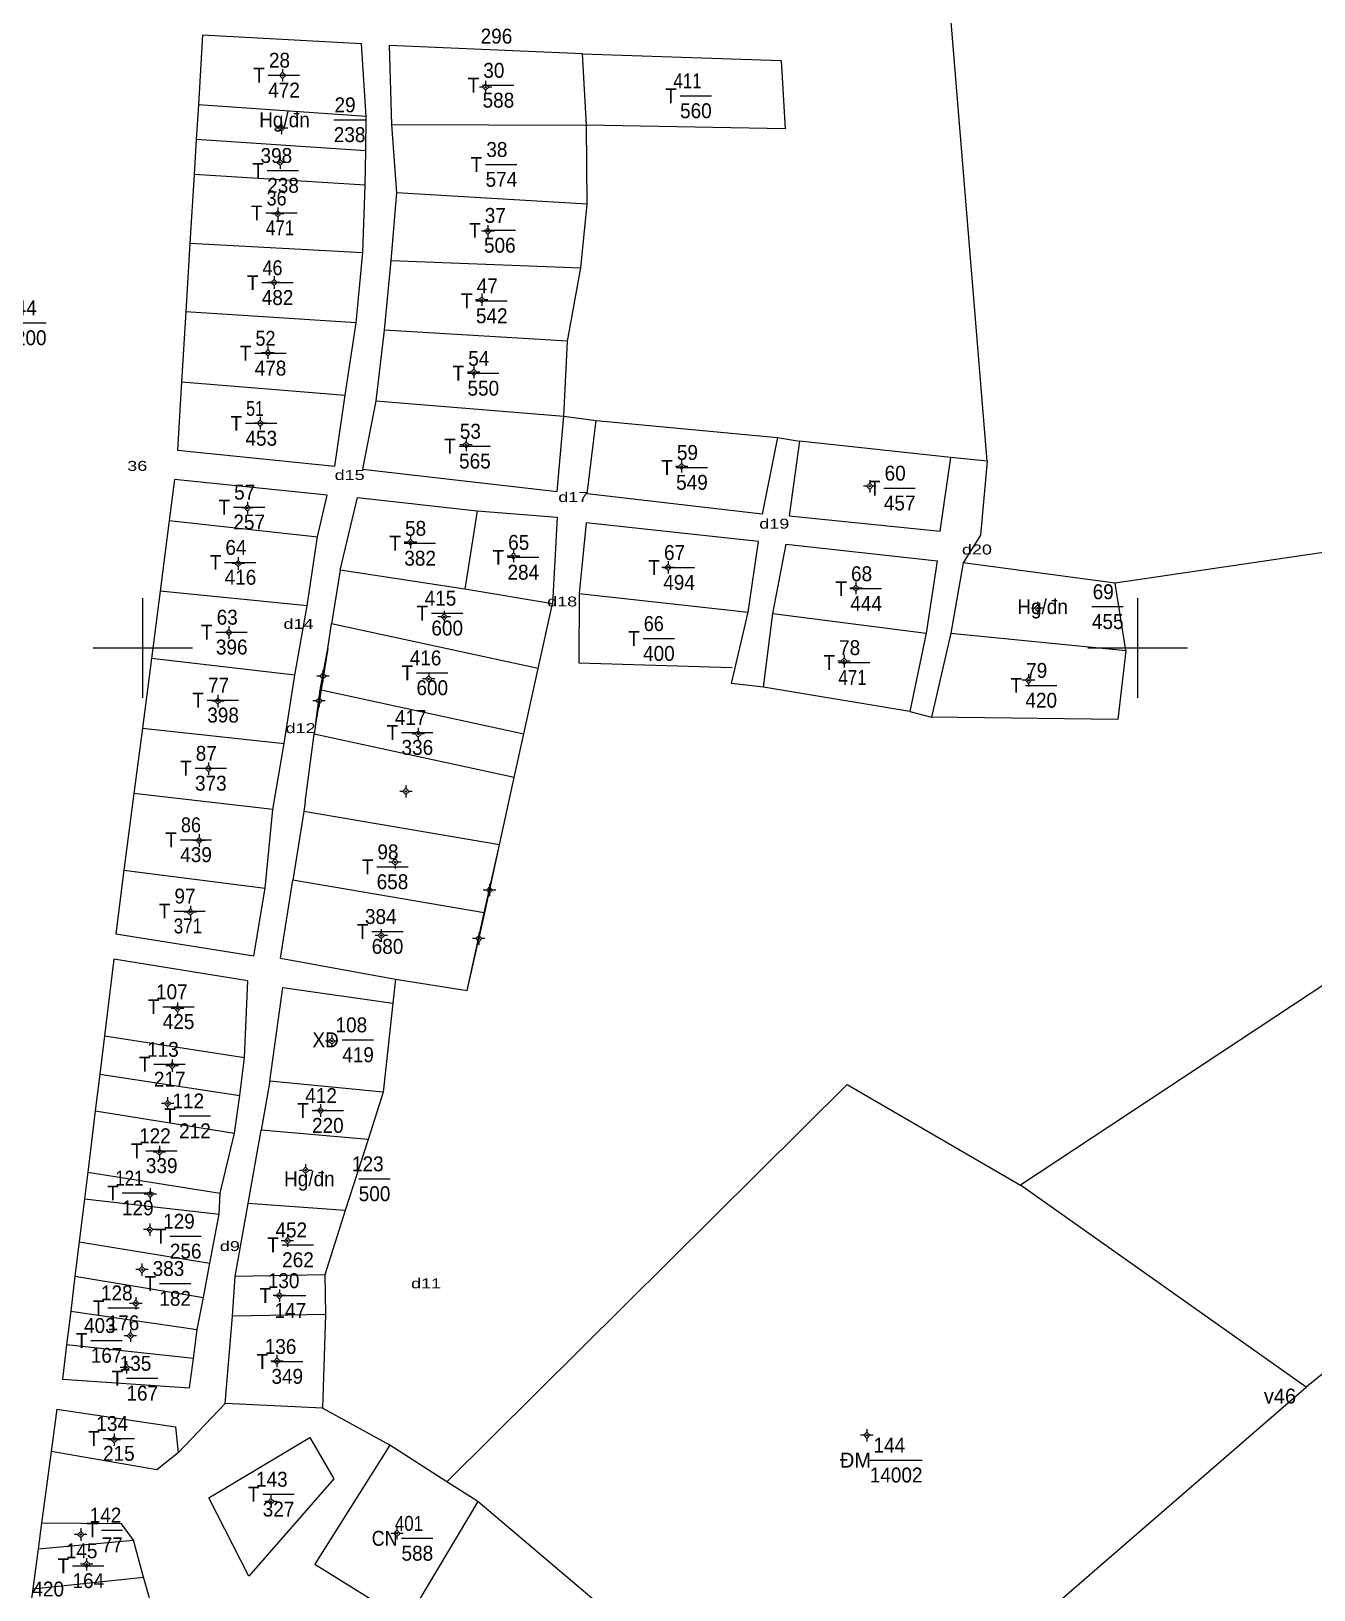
# Model space of a CAD drawing. Header units: metres. Extents: x 399630 to 400794, y 49521 to 50842.
# Drawn here: x 399977.5 to 400235.4, y 50210.6 to 50524 of the extents above; entities that cross this region are included whole.
import ezdxf
from ezdxf.enums import TextEntityAlignment as Align

# ---------------------------------------------------------------- set-up
doc = ezdxf.new("R2010")
doc.units = ezdxf.units.M
doc.header["$LTSCALE"] = 1.2
for name, color, linetype, lineweight in [('11', 7, 'Continuous', 13), ('15', 7, 'Continuous', 13), ('22', 7, 'Continuous', 13), ('63', 7, 'Continuous', 13)]:
    doc.layers.add(name, color=color, linetype=linetype, lineweight=lineweight)
doc.layers.add('50', color=7, linetype='Continuous')

msp = doc.modelspace()

# ---------------------------------------------------------------- hatches: boundary and pattern name
at = {"layer": '11'}
for points in [[(400028.244, 50515.108, 1), (400027.944, 50515.108, 1)], [(400069.056, 50512.733, 1), (400068.756, 50512.733, 1)], [(400028.027, 50504.531, 1), (400027.727, 50504.531, 1)], [(400027.735, 50497.58, 1), (400027.435, 50497.58, 1)], [(400027.247, 50487.28, 1), (400026.947, 50487.28, 1)], [(400069.5, 50483.76, 1), (400069.2, 50483.76, 1)], [(400026.52, 50473.474, 1), (400026.22, 50473.474, 1)], [(400068.272, 50469.999, 1), (400067.972, 50469.999, 1)], [(400025.268, 50459.347, 1), (400024.968, 50459.347, 1)], [(400066.669, 50455.41, 1), (400066.369, 50455.41, 1)], [(400023.762, 50445.18, 1), (400023.462, 50445.18, 1)], [(400065.12, 50440.833, 1), (400064.82, 50440.833, 1)], [(400108.459, 50436.487, 1), (400108.159, 50436.487, 1)], [(400146.27, 50432.507, 1), (400145.97, 50432.507, 1)], [(400021.158, 50428.145, 1), (400020.858, 50428.145, 1)], [(400053.951, 50421.257, 1), (400053.651, 50421.257, 1)], [(400019.327, 50416.968, 1), (400019.027, 50416.968, 1)], [(400074.652, 50418.477, 1), (400074.352, 50418.477, 1)], [(400105.733, 50416.199, 1), (400105.433, 50416.199, 1)], [(400143.506, 50412.028, 1), (400143.206, 50412.028, 1)], [(400180.034, 50408.005, 1), (400179.734, 50408.005, 1)], [(400060.723, 50406.245, 1), (400060.423, 50406.245, 1)], [(400017.421, 50403.095, 1), (400017.121, 50403.095, 1)], [(400141.113, 50397.329, 1), (400140.813, 50397.329, 1)], [(400036.357, 50394.347, 1), (400036.057, 50394.347, 1)], [(400057.62, 50393.772, 1), (400057.32, 50393.772, 1)], [(400178.197, 50393.503, 1), (400177.897, 50393.503, 1)], [(400015.252, 50389.3, 1), (400014.952, 50389.3, 1)], [(400035.56, 50389.37, 1), (400035.26, 50389.37, 1)], [(400055.522, 50382.719, 1), (400055.222, 50382.719, 1)], [(400013.35, 50375.745, 1), (400013.05, 50375.745, 1)], [(400053.03, 50371.155, 1), (400052.73, 50371.155, 1)], [(400011.474, 50361.286, 1), (400011.174, 50361.286, 1)], [(400050.848, 50356.94, 1), (400050.548, 50356.94, 1)], [(400069.84, 50351.32, 1), (400069.54, 50351.32, 1)], [(400009.701, 50346.897, 1), (400009.401, 50346.897, 1)], [(400048.08, 50342.192, 1), (400047.78, 50342.192, 1)], [(400067.68, 50341.557, 1), (400067.38, 50341.557, 1)], [(400007.109, 50327.496, 1), (400006.809, 50327.496, 1)], [(400038.112, 50320.965, 1), (400037.812, 50320.965, 1)], [(400006.029, 50316.007, 1), (400005.729, 50316.007, 1)], [(400005.125, 50308.414, 1), (400004.825, 50308.414, 1)], [(400035.852, 50307.002, 1), (400035.552, 50307.002, 1)], [(400003.47, 50298.628, 1), (400003.17, 50298.628, 1)], [(400032.862, 50294.967, 1), (400032.562, 50294.967, 1)], [(400001.63, 50290.162, 1), (400001.33, 50290.162, 1)], [(400001.53, 50283.061, 1), (400001.23, 50283.061, 1)], [(400029.213, 50280.821, 1), (400028.913, 50280.821, 1)], [(399999.957, 50275.012, 1), (399999.657, 50275.012, 1)], [(400027.598, 50269.788, 1), (400027.298, 50269.788, 1)], [(399998.727, 50268.228, 1), (399998.427, 50268.228, 1)], [(399997.637, 50261.732, 1), (399997.337, 50261.732, 1)], [(400027.115, 50256.633, 1), (400026.815, 50256.633, 1)], [(399996.835, 50255.356, 1), (399996.535, 50255.356, 1)], [(399994.379, 50240.824, 1), (399994.079, 50240.824, 1)], [(400145.693, 50241.708, 1), (400145.393, 50241.708, 1)], [(400025.9, 50228.398, 1), (400025.6, 50228.398, 1)], [(399987.638, 50221.761, 1), (399987.338, 50221.761, 1)], [(400051.227, 50221.991, 1), (400050.927, 50221.991, 1)], [(399988.843, 50215.775, 1), (399988.543, 50215.775, 1)]]:
    msp.add_hatch(color=256, dxfattribs=at).paths.add_polyline_path(points)

# ---------------------------------------------------------------- linework, layer by layer
for p, q in [((400028.09, 50516.36), (400028.09, 50515.73)), ((400027.47, 50515.11), (400026.84, 50515.11)), ((400028.09, 50514.48), (400028.09, 50513.86)), ((400029.34, 50515.11), (400028.72, 50515.11)), ((400068.91, 50513.98), (400068.91, 50513.36)), ((400068.28, 50512.73), (400067.66, 50512.73)), ((400068.91, 50512.11), (400068.91, 50511.48)), ((400070.16, 50512.73), (400069.53, 50512.73)), ((400027.25, 50504.53), (400026.63, 50504.53)), ((400027.88, 50505.78), (400027.88, 50505.16)), ((400027.88, 50503.91), (400027.88, 50503.28)), ((400029.13, 50504.53), (400028.5, 50504.53)), ((400026.96, 50497.58), (400026.33, 50497.58)), ((400027.58, 50498.83), (400027.58, 50498.21)), ((400028.83, 50497.58), (400028.21, 50497.58)), ((400027.58, 50496.96), (400027.58, 50496.33)), ((400027.1, 50488.53), (400027.1, 50487.9)), ((400026.47, 50487.28), (400025.85, 50487.28)), ((400027.1, 50486.65), (400027.1, 50486.03)), ((400028.35, 50487.28), (400027.72, 50487.28)), ((400069.35, 50485.01), (400069.35, 50484.39)), ((400068.72, 50483.76), (400068.1, 50483.76)), ((400069.35, 50483.14), (400069.35, 50482.51)), ((400070.6, 50483.76), (400069.97, 50483.76)), ((400025.75, 50473.47), (400025.12, 50473.47)), ((400026.37, 50474.72), (400026.37, 50474.1)), ((400026.37, 50472.85), (400026.37, 50472.22)), ((400027.62, 50473.47), (400027, 50473.47)), ((400067.5, 50470), (400066.87, 50470)), ((400068.12, 50471.25), (400068.12, 50470.62)), ((400068.12, 50469.37), (400068.12, 50468.75)), ((400069.37, 50470), (400068.75, 50470)), ((400025.12, 50460.6), (400025.12, 50459.97)), ((400024.49, 50459.35), (400023.87, 50459.35)), ((400025.12, 50458.72), (400025.12, 50458.1)), ((400026.37, 50459.35), (400025.74, 50459.35)), ((400065.89, 50455.41), (400065.27, 50455.41)), ((400066.52, 50456.66), (400066.52, 50456.04)), ((400066.52, 50454.79), (400066.52, 50454.16)), ((400067.77, 50455.41), (400067.14, 50455.41)), ((400022.99, 50445.18), (400022.36, 50445.18)), ((400023.61, 50446.43), (400023.61, 50445.8)), ((400023.61, 50444.55), (400023.61, 50443.93)), ((400024.86, 50445.18), (400024.24, 50445.18)), ((400064.97, 50442.08), (400064.97, 50441.46)), ((400064.35, 50440.83), (400063.72, 50440.83)), ((400064.97, 50440.21), (400064.97, 50439.58)), ((400066.22, 50440.83), (400065.6, 50440.83)), ((400107.68, 50436.49), (400107.06, 50436.49)), ((400108.31, 50437.74), (400108.31, 50437.11)), ((400108.31, 50435.86), (400108.31, 50435.24)), ((400109.56, 50436.49), (400108.93, 50436.49)), ((400145.5, 50432.51), (400144.87, 50432.51)), ((400146.12, 50433.76), (400146.12, 50433.13)), ((400146.12, 50431.88), (400146.12, 50431.26)), ((400147.37, 50432.51), (400146.75, 50432.51)), ((400021.01, 50429.4), (400021.01, 50428.77)), ((400020.38, 50428.15), (400019.76, 50428.15)), ((400021.01, 50427.52), (400021.01, 50426.9)), ((400022.26, 50428.15), (400021.63, 50428.15)), ((400053.8, 50422.51), (400053.8, 50421.88)), ((400053.18, 50421.26), (400052.55, 50421.26)), ((400053.8, 50420.63), (400053.8, 50420.01)), ((400055.05, 50421.26), (400054.43, 50421.26)), ((400074.5, 50419.73), (400074.5, 50419.1)), ((400018.55, 50416.97), (400017.93, 50416.97)), ((400019.18, 50418.22), (400019.18, 50417.59)), ((400019.18, 50416.34), (400019.18, 50415.72)), ((400020.43, 50416.97), (400019.8, 50416.97)), ((400073.88, 50418.48), (400073.25, 50418.48)), ((400074.5, 50417.85), (400074.5, 50417.23)), ((400075.75, 50418.48), (400075.13, 50418.48)), ((400104.96, 50416.2), (400104.33, 50416.2)), ((400105.58, 50417.45), (400105.58, 50416.82)), ((400106.83, 50416.2), (400106.21, 50416.2)), ((400105.58, 50415.57), (400105.58, 50414.95)), ((400143.36, 50413.28), (400143.36, 50412.65)), ((400142.73, 50412.03), (400142.11, 50412.03)), ((400143.36, 50411.4), (400143.36, 50410.78)), ((400144.61, 50412.03), (400143.98, 50412.03)), ((400060.57, 50407.49), (400060.57, 50406.87)), ((400179.26, 50408), (400178.63, 50408)), ((400179.88, 50409.25), (400179.88, 50408.63)), ((400179.88, 50407.38), (400179.88, 50406.75)), ((400181.13, 50408), (400180.51, 50408)), ((400017.27, 50404.35), (400017.27, 50403.72)), ((400059.95, 50406.24), (400059.32, 50406.24)), ((400060.57, 50405.62), (400060.57, 50404.99)), ((400061.82, 50406.24), (400061.2, 50406.24)), ((400016.65, 50403.1), (400016.02, 50403.1)), ((400017.27, 50402.47), (400017.27, 50401.85)), ((400018.52, 50403.1), (400017.9, 50403.1)), ((400140.34, 50397.33), (400139.71, 50397.33)), ((400140.96, 50398.58), (400140.96, 50397.95)), ((400142.21, 50397.33), (400141.59, 50397.33)), ((400035.58, 50394.35), (400034.96, 50394.35)), ((400036.21, 50395.6), (400036.21, 50394.97)), ((400037.46, 50394.35), (400036.83, 50394.35)), ((400057.47, 50395.02), (400057.47, 50394.4)), ((400140.96, 50396.7), (400140.96, 50396.08)), ((400178.05, 50394.75), (400178.05, 50394.13)), ((400036.21, 50393.72), (400036.21, 50393.1)), ((400056.85, 50393.77), (400056.22, 50393.77)), ((400057.47, 50393.15), (400057.47, 50392.52)), ((400058.72, 50393.77), (400058.1, 50393.77)), ((400177.42, 50393.5), (400176.8, 50393.5)), ((400178.05, 50392.88), (400178.05, 50392.25)), ((400179.3, 50393.5), (400178.67, 50393.5)), ((400014.48, 50389.3), (400013.85, 50389.3)), ((400015.1, 50390.55), (400015.1, 50389.93)), ((400015.1, 50388.68), (400015.1, 50388.05)), ((400016.35, 50389.3), (400015.73, 50389.3)), ((400034.78, 50389.37), (400034.16, 50389.37)), ((400035.41, 50390.62), (400035.41, 50389.99)), ((400035.41, 50388.74), (400035.41, 50388.12)), ((400036.66, 50389.37), (400036.03, 50389.37)), ((400054.75, 50382.72), (400054.12, 50382.72)), ((400055.37, 50383.97), (400055.37, 50383.34)), ((400055.37, 50382.09), (400055.37, 50381.47)), ((400056.62, 50382.72), (400056, 50382.72)), ((400012.57, 50375.75), (400011.95, 50375.75)), ((400013.2, 50377), (400013.2, 50376.37)), ((400014.45, 50375.75), (400013.82, 50375.75)), ((400013.2, 50375.12), (400013.2, 50374.5)), ((400052.88, 50372.41), (400052.88, 50371.78)), ((400052.26, 50371.16), (400051.63, 50371.16)), ((400052.88, 50370.53), (400052.88, 50369.91)), ((400054.13, 50371.16), (400053.51, 50371.16)), ((400010.7, 50361.29), (400010.07, 50361.29)), ((400011.32, 50362.54), (400011.32, 50361.91)), ((400011.32, 50360.66), (400011.32, 50360.04)), ((400012.57, 50361.29), (400011.95, 50361.29)), ((400050.07, 50356.94), (400049.45, 50356.94)), ((400050.7, 50358.19), (400050.7, 50357.57)), ((400051.95, 50356.94), (400051.32, 50356.94)), ((400050.7, 50356.32), (400050.7, 50355.69)), ((400069.06, 50351.32), (400068.44, 50351.32)), ((400069.69, 50352.57), (400069.69, 50351.95)), ((400069.69, 50350.7), (400069.69, 50350.07)), ((400070.94, 50351.32), (400070.31, 50351.32)), ((400009.55, 50348.15), (400009.55, 50347.52)), ((400008.93, 50346.9), (400008.3, 50346.9)), ((400009.55, 50346.27), (400009.55, 50345.65)), ((400010.8, 50346.9), (400010.18, 50346.9)), ((400047.31, 50342.19), (400046.68, 50342.19)), ((400047.93, 50343.44), (400047.93, 50342.82)), ((400047.93, 50341.57), (400047.93, 50340.94)), ((400049.18, 50342.19), (400048.56, 50342.19)), ((400066.91, 50341.56), (400066.28, 50341.56)), ((400067.53, 50342.81), (400067.53, 50342.18)), ((400067.53, 50340.93), (400067.53, 50340.31)), ((400068.78, 50341.56), (400068.16, 50341.56)), ((400006.96, 50328.75), (400006.96, 50328.12)), ((400006.33, 50327.5), (400005.71, 50327.5)), ((400006.96, 50326.87), (400006.96, 50326.25)), ((400008.21, 50327.5), (400007.58, 50327.5)), ((400037.96, 50322.21), (400037.96, 50321.59)), ((400037.34, 50320.96), (400036.71, 50320.96)), ((400037.96, 50320.34), (400037.96, 50319.71)), ((400039.21, 50320.96), (400038.59, 50320.96)), ((400005.25, 50316.01), (400004.63, 50316.01)), ((400005.88, 50317.26), (400005.88, 50316.63)), ((400007.13, 50316.01), (400006.5, 50316.01)), ((400005.88, 50315.38), (400005.88, 50314.76)), ((400004.98, 50309.66), (400004.98, 50309.04)), ((400004.35, 50308.41), (400003.73, 50308.41)), ((400004.98, 50307.79), (400004.98, 50307.16)), ((400006.23, 50308.41), (400005.6, 50308.41)), ((400035.08, 50307), (400034.45, 50307)), ((400035.7, 50308.25), (400035.7, 50307.63)), ((400036.95, 50307), (400036.33, 50307)), ((400035.7, 50306.38), (400035.7, 50305.75)), ((400002.7, 50298.63), (400002.07, 50298.63)), ((400003.32, 50299.88), (400003.32, 50299.25)), ((400003.32, 50298), (400003.32, 50297.38)), ((400004.57, 50298.63), (400003.95, 50298.63)), ((400032.09, 50294.97), (400031.46, 50294.97)), ((400032.71, 50296.22), (400032.71, 50295.59)), ((400032.71, 50294.34), (400032.71, 50293.72)), ((400033.96, 50294.97), (400033.34, 50294.97)), ((400001.48, 50291.41), (400001.48, 50290.79)), ((400000.86, 50290.16), (400000.23, 50290.16)), ((400001.48, 50289.54), (400001.48, 50288.91)), ((400002.73, 50290.16), (400002.11, 50290.16)), ((400000.76, 50283.06), (400000.13, 50283.06)), ((400001.38, 50284.31), (400001.38, 50283.69)), ((400001.38, 50282.44), (400001.38, 50281.81)), ((400002.63, 50283.06), (400002.01, 50283.06)), ((400029.06, 50282.07), (400029.06, 50281.45)), ((400028.44, 50280.82), (400027.81, 50280.82)), ((400029.06, 50280.2), (400029.06, 50279.57)), ((400030.31, 50280.82), (400029.69, 50280.82)), ((399999.81, 50276.26), (399999.81, 50275.64)), ((399999.18, 50275.01), (399998.56, 50275.01)), ((399999.81, 50274.39), (399999.81, 50273.76)), ((400001.06, 50275.01), (400000.43, 50275.01)), ((399998.58, 50269.48), (399998.58, 50268.85)), ((400026.82, 50269.79), (400026.2, 50269.79)), ((400027.45, 50271.04), (400027.45, 50270.41)), ((400027.45, 50269.16), (400027.45, 50268.54)), ((400028.7, 50269.79), (400028.07, 50269.79)), ((399997.95, 50268.23), (399997.33, 50268.23)), ((399998.58, 50267.6), (399998.58, 50266.98)), ((399999.83, 50268.23), (399999.2, 50268.23)), ((399997.49, 50262.98), (399997.49, 50262.36)), ((399996.86, 50261.73), (399996.24, 50261.73)), ((399997.49, 50261.11), (399997.49, 50260.48)), ((399998.74, 50261.73), (399998.11, 50261.73)), ((399996.69, 50256.61), (399996.69, 50255.98)), ((400026.34, 50256.63), (400025.71, 50256.63)), ((400026.96, 50257.88), (400026.96, 50257.26)), ((400028.21, 50256.63), (400027.59, 50256.63)), ((399996.06, 50255.36), (399995.44, 50255.36)), ((399996.69, 50254.73), (399996.69, 50254.11)), ((399997.94, 50255.36), (399997.31, 50255.36)), ((400026.96, 50256.01), (400026.96, 50255.38)), ((399993.6, 50240.82), (399992.98, 50240.82)), ((399994.23, 50242.07), (399994.23, 50241.45)), ((399995.48, 50240.82), (399994.85, 50240.82)), ((400144.92, 50241.71), (400144.29, 50241.71)), ((400145.54, 50242.96), (400145.54, 50242.33)), ((400145.54, 50241.08), (400145.54, 50240.46)), ((400146.79, 50241.71), (400146.17, 50241.71)), ((399994.23, 50240.2), (399994.23, 50239.57)), ((400025.13, 50228.4), (400024.5, 50228.4)), ((400025.75, 50229.65), (400025.75, 50229.02)), ((400027, 50228.4), (400026.38, 50228.4)), ((400025.75, 50227.77), (400025.75, 50227.15)), ((399987.49, 50223.01), (399987.49, 50222.39)), ((400050.45, 50221.99), (400049.83, 50221.99)), ((400051.08, 50223.24), (400051.08, 50222.62)), ((400052.33, 50221.99), (400051.7, 50221.99)), ((399986.86, 50221.76), (399986.24, 50221.76)), ((399987.49, 50221.14), (399987.49, 50220.51)), ((399988.74, 50221.76), (399988.11, 50221.76)), ((400051.08, 50221.37), (400051.08, 50220.74)), ((399988.07, 50215.78), (399987.44, 50215.78)), ((399988.69, 50217.03), (399988.69, 50216.4)), ((399989.94, 50215.78), (399989.32, 50215.78)), ((399988.69, 50215.15), (399988.69, 50214.53))]:
    msp.add_line(p, q, dxfattribs=at)
for points in [[(400028.09, 50515.73), (400027.47, 50515.11), (400028.09, 50514.48), (400028.72, 50515.11)], [(400068.91, 50513.36), (400068.28, 50512.73), (400068.91, 50512.11), (400069.53, 50512.73)], [(400027.88, 50505.16), (400027.25, 50504.53), (400027.88, 50503.91), (400028.5, 50504.53)], [(400027.58, 50498.21), (400026.96, 50497.58), (400027.58, 50496.96), (400028.21, 50497.58)], [(400027.1, 50487.9), (400026.47, 50487.28), (400027.1, 50486.65), (400027.72, 50487.28)], [(400069.35, 50484.39), (400068.72, 50483.76), (400069.35, 50483.14), (400069.97, 50483.76)], [(400026.37, 50474.1), (400025.75, 50473.47), (400026.37, 50472.85), (400027, 50473.47)], [(400068.12, 50470.62), (400067.5, 50470), (400068.12, 50469.37), (400068.75, 50470)], [(400025.12, 50459.97), (400024.49, 50459.35), (400025.12, 50458.72), (400025.74, 50459.35)], [(400066.52, 50456.04), (400065.89, 50455.41), (400066.52, 50454.79), (400067.14, 50455.41)], [(400023.61, 50445.8), (400022.99, 50445.18), (400023.61, 50444.55), (400024.24, 50445.18)], [(400064.97, 50441.46), (400064.35, 50440.83), (400064.97, 50440.21), (400065.6, 50440.83)], [(400108.31, 50437.11), (400107.68, 50436.49), (400108.31, 50435.86), (400108.93, 50436.49)], [(400146.12, 50433.13), (400145.5, 50432.51), (400146.12, 50431.88), (400146.75, 50432.51)], [(400021.01, 50428.77), (400020.38, 50428.15), (400021.01, 50427.52), (400021.63, 50428.15)], [(400053.8, 50421.88), (400053.18, 50421.26), (400053.8, 50420.63), (400054.43, 50421.26)], [(400019.18, 50417.59), (400018.55, 50416.97), (400019.18, 50416.34), (400019.8, 50416.97)], [(400074.5, 50419.1), (400073.88, 50418.48), (400074.5, 50417.85), (400075.13, 50418.48)], [(400105.58, 50416.82), (400104.96, 50416.2), (400105.58, 50415.57), (400106.21, 50416.2)], [(400143.36, 50412.65), (400142.73, 50412.03), (400143.36, 50411.4), (400143.98, 50412.03)], [(400060.57, 50406.87), (400059.95, 50406.24), (400060.57, 50405.62), (400061.2, 50406.24)], [(400179.88, 50408.63), (400179.26, 50408), (400179.88, 50407.38), (400180.51, 50408)], [(400017.27, 50403.72), (400016.65, 50403.1), (400017.27, 50402.47), (400017.9, 50403.1)], [(400140.96, 50397.95), (400140.34, 50397.33), (400140.96, 50396.7), (400141.59, 50397.33)], [(400036.21, 50394.97), (400035.58, 50394.35), (400036.21, 50393.72), (400036.83, 50394.35)], [(400057.47, 50394.4), (400056.85, 50393.77), (400057.47, 50393.15), (400058.1, 50393.77)], [(400178.05, 50394.13), (400177.42, 50393.5), (400178.05, 50392.88), (400178.67, 50393.5)], [(400015.1, 50389.93), (400014.48, 50389.3), (400015.1, 50388.68), (400015.73, 50389.3)], [(400035.41, 50389.99), (400034.78, 50389.37), (400035.41, 50388.74), (400036.03, 50389.37)], [(400055.37, 50383.34), (400054.75, 50382.72), (400055.37, 50382.09), (400056, 50382.72)], [(400013.2, 50376.37), (400012.57, 50375.75), (400013.2, 50375.12), (400013.82, 50375.75)], [(400052.88, 50371.78), (400052.26, 50371.16), (400052.88, 50370.53), (400053.51, 50371.16)], [(400011.32, 50361.91), (400010.7, 50361.29), (400011.32, 50360.66), (400011.95, 50361.29)], [(400050.7, 50357.57), (400050.07, 50356.94), (400050.7, 50356.32), (400051.32, 50356.94)], [(400069.69, 50351.95), (400069.06, 50351.32), (400069.69, 50350.7), (400070.31, 50351.32)], [(400009.55, 50347.52), (400008.93, 50346.9), (400009.55, 50346.27), (400010.18, 50346.9)], [(400047.93, 50342.82), (400047.31, 50342.19), (400047.93, 50341.57), (400048.56, 50342.19)], [(400067.53, 50342.18), (400066.91, 50341.56), (400067.53, 50340.93), (400068.16, 50341.56)], [(400006.96, 50328.12), (400006.33, 50327.5), (400006.96, 50326.87), (400007.58, 50327.5)], [(400037.96, 50321.59), (400037.34, 50320.96), (400037.96, 50320.34), (400038.59, 50320.96)], [(400005.88, 50316.63), (400005.25, 50316.01), (400005.88, 50315.38), (400006.5, 50316.01)], [(400004.98, 50309.04), (400004.35, 50308.41), (400004.98, 50307.79), (400005.6, 50308.41)], [(400035.7, 50307.63), (400035.08, 50307), (400035.7, 50306.38), (400036.33, 50307)], [(400003.32, 50299.25), (400002.7, 50298.63), (400003.32, 50298), (400003.95, 50298.63)], [(400032.71, 50295.59), (400032.09, 50294.97), (400032.71, 50294.34), (400033.34, 50294.97)], [(400001.48, 50290.79), (400000.86, 50290.16), (400001.48, 50289.54), (400002.11, 50290.16)], [(400001.38, 50283.69), (400000.76, 50283.06), (400001.38, 50282.44), (400002.01, 50283.06)], [(400029.06, 50281.45), (400028.44, 50280.82), (400029.06, 50280.2), (400029.69, 50280.82)], [(399999.81, 50275.64), (399999.18, 50275.01), (399999.81, 50274.39), (400000.43, 50275.01)], [(399998.58, 50268.85), (399997.95, 50268.23), (399998.58, 50267.6), (399999.2, 50268.23)], [(400027.45, 50270.41), (400026.82, 50269.79), (400027.45, 50269.16), (400028.07, 50269.79)], [(399997.49, 50262.36), (399996.86, 50261.73), (399997.49, 50261.11), (399998.11, 50261.73)], [(400026.96, 50257.26), (400026.34, 50256.63), (400026.96, 50256.01), (400027.59, 50256.63)], [(399996.69, 50255.98), (399996.06, 50255.36), (399996.69, 50254.73), (399997.31, 50255.36)], [(399994.23, 50241.45), (399993.6, 50240.82), (399994.23, 50240.2), (399994.85, 50240.82)], [(400145.54, 50242.33), (400144.92, 50241.71), (400145.54, 50241.08), (400146.17, 50241.71)], [(400025.75, 50229.02), (400025.13, 50228.4), (400025.75, 50227.77), (400026.38, 50228.4)], [(399987.49, 50222.39), (399986.86, 50221.76), (399987.49, 50221.14), (399988.11, 50221.76)], [(400051.08, 50222.62), (400050.45, 50221.99), (400051.08, 50221.37), (400051.7, 50221.99)], [(399988.69, 50216.4), (399988.07, 50215.78), (399988.69, 50215.15), (399989.32, 50215.78)]]:
    msp.add_lwpolyline(points, close=True, dxfattribs=at)
for centre in [(400028.094, 50515.108), (400068.906, 50512.733), (400027.877, 50504.531), (400027.585, 50497.58), (400027.097, 50487.28), (400069.35, 50483.76), (400026.37, 50473.474), (400068.122, 50469.999), (400025.118, 50459.347), (400066.519, 50455.41), (400023.612, 50445.18), (400064.97, 50440.833), (400108.309, 50436.487), (400146.12, 50432.507), (400021.008, 50428.145), (400053.801, 50421.257), (400019.177, 50416.968), (400074.502, 50418.477), (400105.583, 50416.199), (400143.356, 50412.028), (400179.884, 50408.005), (400060.573, 50406.245), (400017.271, 50403.095), (400140.963, 50397.329), (400036.207, 50394.347), (400057.47, 50393.772), (400178.047, 50393.503), (400015.102, 50389.3), (400035.41, 50389.37), (400055.372, 50382.719), (400013.2, 50375.745), (400052.88, 50371.155), (400011.324, 50361.286), (400050.698, 50356.94), (400069.69, 50351.32), (400009.551, 50346.897), (400047.93, 50342.192), (400067.53, 50341.557), (400006.959, 50327.496), (400037.962, 50320.965), (400005.879, 50316.007), (400004.975, 50308.414), (400035.702, 50307.002), (400003.32, 50298.628), (400032.712, 50294.967), (400001.48, 50290.162), (400001.38, 50283.061), (400029.063, 50280.821), (399999.807, 50275.012), (400027.448, 50269.788), (399998.577, 50268.228), (399997.487, 50261.732), (400026.965, 50256.633), (399996.685, 50255.356), (399994.229, 50240.824), (400145.543, 50241.708), (400025.75, 50228.398), (399987.488, 50221.761), (400051.077, 50221.991), (399988.693, 50215.775)]:
    msp.add_circle(centre, 0.15, dxfattribs=at)
at = {"layer": '15'}
for p, q in [((400025.2, 50515.16), (400031.5, 50515.16)), ((400068.3, 50513.12), (400074.6, 50513.12)), ((400108, 50511), (400114.3, 50511)), ((400038.38, 50506.19), (400044.68, 50506.19)), ((400025, 50496), (400031.3, 50496)), ((400068.9, 50497.21), (400075.2, 50497.21)), ((400024.73, 50487.45), (400031.03, 50487.45)), ((400068.58, 50483.96), (400074.88, 50483.96)), ((400023.9, 50473.44), (400030.2, 50473.44)), ((400066.96, 50469.78), (400073.26, 50469.78)), ((399974.27, 50465.36), (399980.57, 50465.36)), ((400022.48, 50459.26), (400028.78, 50459.26)), ((400065.26, 50455.22), (400071.56, 50455.22)), ((400020.62, 50445.16), (400026.92, 50445.16)), ((400063.57, 50440.57), (400069.87, 50440.57)), ((400107.21, 50436.3), (400113.51, 50436.3)), ((400148.97, 50432.14), (400155.27, 50432.14)), ((400018.2, 50428.32), (400024.5, 50428.32)), ((400052.56, 50421.04), (400058.86, 50421.04)), ((400016.44, 50417.21), (400022.74, 50417.21)), ((400073.3, 50418.22), (400079.6, 50418.22)), ((400104.62, 50416.18), (400110.92, 50416.18)), ((400142.22, 50411.92), (400148.52, 50411.92)), ((400058, 50407), (400064.3, 50407)), ((400190.8, 50408.3), (400197.1, 50408.3)), ((400014.68, 50403.18), (400020.98, 50403.18)), ((400100.56, 50401.9), (400106.86, 50401.9)), ((400055, 50395), (400061.3, 50395)), ((400139.82, 50397.06), (400146.12, 50397.06)), ((400177.43, 50392.48), (400183.73, 50392.48)), ((400012.94, 50389.5), (400019.24, 50389.5)), ((400052, 50383), (400058.3, 50383)), ((400010.48, 50375.81), (400016.78, 50375.81)), ((400007.51, 50361.44), (400013.81, 50361.44)), ((400047, 50356), (400053.3, 50356)), ((400006.2, 50347.11), (400012.5, 50347.11)), ((400046, 50343), (400052.3, 50343)), ((400003.99, 50327.88), (400010.29, 50327.88)), ((400040.08, 50321.22), (400046.38, 50321.22)), ((400002.21, 50316.3), (400008.51, 50316.3)), ((400034, 50307), (400040.3, 50307)), ((400007.29, 50305.92), (400013.59, 50305.92)), ((400000.6, 50298.92), (400006.89, 50298.92)), ((400043.39, 50293.28), (400049.69, 50293.28)), ((399995.8, 50290.42), (400002.1, 50290.42)), ((400005.42, 50281.73), (400011.72, 50281.73)), ((400028, 50280), (400034.3, 50280)), ((400003.31, 50272.24), (400009.61, 50272.24)), ((400026.46, 50269.8), (400032.76, 50269.8)), ((399992.92, 50267.33), (399999.22, 50267.33)), ((399989.52, 50260.78), (399995.82, 50260.78)), ((400025.85, 50256.56), (400032.15, 50256.56)), ((399996.69, 50253.18), (400002.99, 50253.18)), ((399991.99, 50241.08), (399998.29, 50241.08)), ((400146.14, 50236.72), (400156.64, 50236.72)), ((400024.09, 50229.87), (400030.39, 50229.87)), ((399991.71, 50222.66), (399995.91, 50222.66)), ((400052, 50221), (400058.3, 50221)), ((399985.85, 50215.48), (399992.15, 50215.48))]:
    msp.add_line(p, q, dxfattribs=at)
at = {"layer": '22'}
for p, q in [((400169.76, 50437.52), (400150.05, 50678.07)), ((400044.92, 50506.85), (400011.16, 50509.18)), ((400049.96, 50505.23), (400089.17, 50505.12)), ((400044.8, 50499.91), (400010.73, 50502.2)), ((400044.68, 50493.01), (400010.31, 50495.21)), ((400089.29, 50489.19), (400051.01, 50491.48)), ((400009.47, 50481.41), (400044.21, 50479.52)), ((400049.87, 50477.88), (400088.03, 50476.43)), ((400042.89, 50465.36), (400008.63, 50467.56)), ((400085.34, 50461.69), (400048.54, 50463.87)), ((400007.78, 50453.52), (400040.67, 50450.8)), ((400084.65, 50446.57), (400091.13, 50445.71)), ((400091.13, 50445.71), (400127.62, 50442.28)), ((400127.62, 50442.28), (400131.98, 50441.59)), ((400160.3, 50423.51), (400162.42, 50438.31)), ((400005.28, 50425.6), (400035.11, 50422.33)), ((400033.05, 50408.45), (400003.45, 50411.43)), ((400082.37, 50408.85), (400064.71, 50411.83)), ((400087.7, 50410.95), (400121.72, 50407.21)), ((400124.8, 50392.09), (400126.64, 50406.9)), ((400126.64, 50406.9), (400157.46, 50403)), ((400079.5, 50395.88), (400037.95, 50404.88)), ((400162.46, 50402.96), (400158.56, 50386.06)), ((400030.57, 50394.55), (400001.7, 50397.88)), ((400034.76, 50384.98), (400034.45, 50382.66)), ((400154.16, 50387.22), (400158.56, 50386.06)), ((399999.89, 50383.88), (400028.39, 50380.81)), ((400032.63, 50368.98), (400034.45, 50382.66)), ((400074.65, 50373.92), (400034.45, 50382.66)), ((400074.65, 50373.92), (400076.59, 50382.7)), ((400071.67, 50360.44), (400074.65, 50373.92)), ((400026.15, 50367.49), (399998.19, 50370.74)), ((400032.34, 50367.14), (400030.14, 50353.31)), ((400032.63, 50368.98), (400032.34, 50367.14)), ((399996.2, 50355.34), (400024.55, 50351.68)), ((400027.64, 50337.64), (400030.14, 50353.31)), ((400027.64, 50337.64), (400050.81, 50333.42)), ((400050.81, 50333.42), (400065.19, 50331.15)), ((399992.27, 50322.03), (400020.46, 50317.66)), ((399991.33, 50314.33), (400019.5, 50310)), ((400025.54, 50312.9), (400023.78, 50303.06)), ((400048.32, 50310.68), (400025.54, 50312.9)), ((399990.42, 50306.92), (400018.42, 50302.43)), ((399988.91, 50294.58), (400015.54, 50290.37)), ((399988.26, 50289.28), (400015.33, 50286.15)), ((400040.69, 50286.87), (400021.14, 50288.29)), ((399987.2, 50280.63), (400013.48, 50276.29)), ((399986.35, 50273.68), (400012.19, 50269.41)), ((399985.49, 50266.68), (400010.93, 50263)), ((400036.72, 50265.98), (400018.02, 50265.64)), ((400010.15, 50257.18), (400010.93, 50263)), ((399983.82, 50253), (400009.36, 50251.23)), ((400016.56, 50248.07), (400007.12, 50238.15)), ((399978.95, 50218.87), (399998.09, 50220.62)), ((399977.87, 50210.82), (400000.13, 50213.21))]:
    msp.add_line(p, q, dxfattribs=at)
for points in [[(400533.34, 50604.52), (400291.92, 50427.21), (400195.46, 50413)], [(400012.01, 50523.22), (400011.16, 50509.18), (400010.73, 50502.2), (400010.31, 50495.21), (400009.47, 50481.41), (400008.63, 50467.56), (400007.78, 50453.52), (400006.94, 50439.74)], [(400044.92, 50506.85), (400043.93, 50521.47), (400012.01, 50523.22)], [(400088.37, 50519.46), (400049.48, 50521.14), (400049.96, 50505.23)], [(400084.65, 50446.57), (400085.34, 50461.69), (400088.03, 50476.43), (400089.29, 50489.19), (400089.17, 50505.12), (400088.37, 50519.46)], [(400088.37, 50519.46), (400128.35, 50518.09), (400129.16, 50504.37), (400089.17, 50505.12)], [(400040.67, 50450.8), (400042.89, 50465.36), (400044.21, 50479.52), (400044.68, 50493.01), (400044.8, 50499.91), (400044.92, 50506.85)], [(400049.96, 50505.23), (400051.01, 50491.48), (400049.87, 50477.88), (400048.54, 50463.87), (400046.81, 50449.71), (400084.65, 50446.57)], [(400006.94, 50439.74), (400038.58, 50436.53), (400040.67, 50450.8)], [(400046.81, 50449.71), (400044.12, 50435.91), (400083.27, 50431.43), (400084.65, 50446.57)], [(400127.62, 50442.28), (400124.52, 50426.9), (400089.35, 50430.95), (400091.13, 50445.71)], [(400131.98, 50441.59), (400129.91, 50426.59), (400160.3, 50423.51)], [(400169.76, 50437.52), (400162.42, 50438.31), (400131.98, 50441.59)], [(400169.76, 50437.52), (400168.39, 50422.69), (400164.9, 50417.1)], [(400006.35, 50433.88), (400005.28, 50425.6), (400003.45, 50411.43), (400001.7, 50397.88), (399999.89, 50383.88), (399998.19, 50370.74), (399996.2, 50355.34), (399994.54, 50342.5)], [(400035.11, 50422.33), (400037.04, 50430.72), (400006.35, 50433.88)], [(400039.67, 50415.66), (400043.13, 50430.26), (400067.2, 50427.59)], [(400067.2, 50427.59), (400064.71, 50411.83), (400039.67, 50415.66), (400037.95, 50404.88)], [(400067.2, 50427.59), (400083.3, 50426.26), (400082.37, 50408.85)], [(400121.72, 50407.21), (400123.77, 50421.39), (400089.1, 50425.16), (400087.7, 50410.95)], [(400024.55, 50351.68), (400026.15, 50367.49), (400028.39, 50380.81), (400030.57, 50394.55), (400033.05, 50408.45), (400035.11, 50422.33)], [(400126.64, 50406.9), (400129.33, 50420.85), (400159.67, 50417.49), (400157.46, 50403)], [(400087.7, 50410.95), (400087.64, 50397), (400118.44, 50396.05)], [(400076.59, 50382.7), (400079.5, 50395.88), (400082.37, 50408.85)], [(400124.8, 50392.09), (400118.35, 50392.86), (400121.72, 50407.21)], [(400035.66, 50391.58), (400037.15, 50399.91), (400037.95, 50404.88)], [(400157.46, 50403), (400154.16, 50387.22), (400124.8, 50392.09)], [(400037.15, 50399.91), (400035.81, 50391.55), (400034.76, 50384.98)], [(400197.65, 50399.5), (400195.99, 50385.6), (400158.56, 50386.06)], [(400034.76, 50384.98), (400035.66, 50391.58), (400035.81, 50391.55), (400076.59, 50382.7)], [(400068.76, 50346.75), (400071.67, 50360.44), (400032.34, 50367.14)], [(400314.4, 50335.53), (400289.55, 50366.73), (400176.45, 50291.97)], [(400065.19, 50331.15), (400068.64, 50346.77), (400071.67, 50360.44)], [(399994.54, 50342.5), (400022.32, 50338.08), (400024.55, 50351.68)], [(400065.19, 50331.15), (400068.76, 50346.75), (400068.64, 50346.77), (400030.14, 50353.31)], [(399994.16, 50337.45), (399992.27, 50322.03), (399991.33, 50314.33), (399990.42, 50306.92), (399988.91, 50294.58), (399988.26, 50289.28), (399987.2, 50280.63), (399986.35, 50273.68), (399985.49, 50266.68), (399984.66, 50259.9), (399983.82, 50253)], [(400020.46, 50317.66), (400021.1, 50333.05), (399994.16, 50337.45)], [(400025.54, 50312.9), (400028.13, 50331.76), (400050.28, 50328.61)], [(400050.81, 50333.42), (400050.28, 50328.61), (400048.32, 50310.68)], [(400010.93, 50263), (400012.19, 50269.41), (400013.48, 50276.29), (400015.33, 50286.15), (400015.54, 50290.37), (400018.42, 50302.43), (400019.5, 50310), (400020.46, 50317.66)], [(400048.32, 50310.68), (400045.27, 50301.16), (400023.78, 50303.06)], [(400061.08, 50232.38), (400141.62, 50312.25), (400176.45, 50291.97)], [(400016.56, 50248.07), (400018.02, 50265.64), (400018.52, 50273.66), (400021.14, 50288.29), (400023.78, 50303.06)], [(400045.27, 50301.16), (400040.69, 50286.87), (400036.55, 50273.97), (400018.52, 50273.66)], [(400251.68, 50265.81), (400233.9, 50251.37), (400176.45, 50291.97)], [(400036.55, 50273.97), (400036.72, 50265.98), (400036.14, 50247.15), (400016.56, 50248.07)], [(400009.36, 50251.23), (400010.15, 50257.18), (399984.66, 50259.9)], [(400122.24, 50181.82), (400138.58, 50168.81), (400233.9, 50251.37)], [(399982.71, 50246.96), (399981.57, 50238.43), (399979.64, 50224.06), (399978.95, 50218.87), (399977.87, 50210.82), (399977.01, 50204.39), (399976.14, 50197.94), (399975.48, 50192.98), (399974.46, 50185.42), (399973.58, 50178.79)], [(399982.71, 50246.96), (400006.53, 50243.42), (400007.12, 50238.15)], [(400067.33, 50228.39), (400061.08, 50232.38), (400049.63, 50239.69), (400036.14, 50247.15)], [(400007.12, 50238.15), (400002.81, 50234.75), (399981.57, 50238.43)], [(400049.63, 50239.69), (400034.56, 50215.79), (400053.01, 50204.33)], [(400122.24, 50181.82), (400067.33, 50228.39), (400053.01, 50204.33)], [(399998.09, 50220.62), (399995.68, 50223.88), (399979.64, 50224.06)], [(400001.34, 50209), (400000.13, 50213.21), (399998.09, 50220.62)]]:
    msp.add_lwpolyline(points, dxfattribs=at)
for points in [[(400197.65, 50399.5), (400195.46, 50413), (400164.9, 50417.1), (400162.46, 50402.96)], [(400033.59, 50241.28), (400038.41, 50232.95), (400021.28, 50213.38), (400013.28, 50229.16)]]:
    msp.add_lwpolyline(points, close=True, dxfattribs=at)
at = {"layer": '63'}
for p, q in [((400000, 50390), (400000, 50410)), ((400200, 50390), (400200, 50410)), ((399990, 50400), (400010, 50400)), ((400190, 50400), (400210, 50400))]:
    msp.add_line(p, q, dxfattribs=at)

# ---------------------------------------------------------------- texts
at = {"layer": '15'}
for s, width, p in [('296', 0.95, (400067.91, 50521.5)), ('28', 0.95, (400025.34, 50516.66)), ('T', 0.95, (400022.2, 50513.66)), ('30', 0.95, (400068.44, 50514.62)), ('472', 0.95, (400025.2, 50510.66)), ('T', 0.95, (400065.3, 50511.62)), ('411', 0.85, (400106.65, 50512.5)), ('29', 0.95, (400038.53, 50507.69)), ('588', 0.95, (400068.3, 50508.62)), ('T', 0.95, (400105, 50509.5)), ('Hg/đn', 0.95, (400023.38, 50504.69)), ('560', 0.95, (400108, 50506.5)), ('238', 0.95, (400038.38, 50501.69)), ('38', 0.95, (400069.05, 50498.71)), ('398', 0.95, (400023.65, 50497.5)), ('T', 0.95, (400065.9, 50495.71)), ('T', 0.95, (400022, 50494.5)), ('238', 0.95, (400025, 50491.5)), ('574', 0.95, (400068.9, 50492.71)), ('36', 0.9, (400024.88, 50488.95)), ('T', 0.95, (400021.73, 50485.95)), ('37', 0.95, (400068.73, 50485.46)), ('471', 0.85, (400024.73, 50482.95)), ('T', 0.95, (400065.58, 50482.46)), ('506', 0.95, (400068.58, 50479.46)), ('46', 0.9, (400024.05, 50474.94)), ('T', 0.95, (400020.9, 50471.94)), ('47', 0.95, (400067.11, 50471.28)), ('44', 0.95, (399974.42, 50466.86)), ('482', 0.95, (400023.9, 50468.94)), ('T', 0.95, (400063.96, 50468.28)), ('542', 0.95, (400066.96, 50465.28)), ('200', 0.95, (399974.27, 50460.86)), ('52', 0.9, (400022.63, 50460.76)), ('T', 0.95, (400019.48, 50457.76)), ('478', 0.95, (400022.48, 50454.76)), ('54', 0.95, (400065.41, 50456.72)), ('T', 0.95, (400062.26, 50453.72)), ('550', 0.95, (400065.26, 50450.72)), ('51', 0.8, (400020.76, 50446.66)), ('T', 0.95, (400017.62, 50443.66)), ('53', 0.95, (400063.72, 50442.07)), ('453', 0.95, (400020.62, 50440.66)), ('T', 0.95, (400060.57, 50439.07)), ('565', 0.95, (400063.57, 50436.07)), ('59', 0.95, (400107.36, 50437.8)), ('T', 0.95, (400104.21, 50434.8)), ('60', 0.95, (400149.12, 50433.64)), ('57', 0.95, (400018.35, 50429.82)), ('549', 0.95, (400107.21, 50431.8)), ('T', 0.95, (400145.97, 50430.64)), ('T', 0.95, (400015.2, 50426.82)), ('457', 0.95, (400148.97, 50427.64)), ('257', 0.95, (400018.2, 50423.82)), ('58', 0.95, (400052.71, 50422.54)), ('T', 0.95, (400049.56, 50419.54)), ('65', 0.95, (400073.44, 50419.72)), ('64', 0.95, (400016.59, 50418.71)), ('382', 0.95, (400052.56, 50416.54)), ('T', 0.95, (400070.3, 50416.72)), ('67', 0.95, (400104.77, 50417.68)), ('T', 0.95, (400013.44, 50415.71)), ('284', 0.95, (400073.3, 50413.72)), ('T', 0.95, (400101.62, 50414.68)), ('68', 0.95, (400142.37, 50413.42)), ('416', 0.95, (400016.44, 50412.71)), ('494', 0.95, (400104.62, 50411.68)), ('T', 0.95, (400139.22, 50410.42)), ('415', 0.95, (400056.65, 50408.5)), ('444', 0.95, (400142.22, 50407.42)), ('Hg/đn', 0.95, (400175.8, 50406.8)), ('69', 0.95, (400190.95, 50409.8)), ('63', 0.95, (400014.83, 50404.68)), ('T', 0.95, (400055, 50405.5)), ('455', 0.95, (400190.8, 50403.8)), ('T', 0.95, (400011.68, 50401.68)), ('600', 0.95, (400058, 50402.5)), ('66', 0.9, (400100.71, 50403.4)), ('396', 0.95, (400014.68, 50398.68)), ('T', 0.95, (400097.56, 50400.4)), ('400', 0.95, (400100.56, 50397.4)), ('78', 0.95, (400139.97, 50398.56)), ('416', 0.95, (400053.65, 50396.5)), ('T', 0.95, (400136.82, 50395.56)), ('T', 0.95, (400052, 50393.5)), ('471', 0.85, (400139.82, 50392.56)), ('79', 0.95, (400177.58, 50393.98)), ('T', 0.95, (400009.94, 50388)), ('77', 0.95, (400013.09, 50391)), ('600', 0.95, (400055, 50390.5)), ('T', 0.95, (400174.43, 50390.98)), ('420', 0.95, (400177.43, 50387.98)), ('398', 0.95, (400012.94, 50385)), ('417', 0.95, (400050.65, 50384.5)), ('T', 0.95, (400049, 50381.5)), ('87', 0.95, (400010.63, 50377.31)), ('336', 0.95, (400052, 50378.5)), ('T', 0.95, (400007.48, 50374.31)), ('373', 0.95, (400010.48, 50371.31)), ('86', 0.9, (400007.66, 50362.94)), ('T', 0.95, (400004.51, 50359.94)), ('439', 0.95, (400007.51, 50356.94)), ('98', 0.95, (400047.15, 50357.5)), ('T', 0.95, (400044, 50354.5)), ('658', 0.95, (400047, 50351.5)), ('97', 0.95, (400006.35, 50348.61)), ('T', 0.95, (400003.2, 50345.61)), ('384', 0.95, (400044.65, 50344.5)), ('371', 0.85, (400006.2, 50342.61)), ('T', 0.95, (400043, 50341.5)), ('680', 0.95, (400046, 50338.5)), ('107', 0.95, (400002.64, 50329.38)), ('T', 0.95, (400000.99, 50326.38)), ('425', 0.95, (400003.99, 50323.38)), ('108', 0.95, (400038.73, 50322.72)), ('XD', 0.95, (400034.08, 50319.72)), ('113', 0.95, (400000.86, 50317.8)), ('419', 0.95, (400040.08, 50316.72)), ('T', 0.95, (399999.21, 50314.8)), ('217', 0.95, (400002.21, 50311.8)), ('112', 0.95, (400005.94, 50307.42)), ('412', 0.95, (400032.65, 50308.5)), ('T', 0.95, (400004.29, 50304.42)), ('T', 0.95, (400031, 50305.5)), ('122', 0.95, (399999.24, 50300.42)), ('212', 0.95, (400007.29, 50301.42)), ('220', 0.95, (400034, 50302.5)), ('T', 0.95, (399997.6, 50297.42)), ('339', 0.95, (400000.6, 50294.42)), ('123', 0.95, (400042.04, 50294.78)), ('121', 0.85, (399994.45, 50291.92)), ('Hg/đn', 0.95, (400028.39, 50291.78)), ('T', 0.95, (399992.8, 50288.92)), ('500', 0.95, (400043.39, 50288.78)), ('129', 0.95, (399995.8, 50285.92)), ('129', 0.95, (400004.07, 50283.23)), ('452', 0.95, (400026.65, 50281.5)), ('T', 0.95, (400002.42, 50280.23)), ('T', 0.95, (400025, 50278.5)), ('256', 0.95, (400005.42, 50277.23)), ('262', 0.95, (400028, 50275.5)), ('383', 0.95, (400001.96, 50273.74)), ('T', 0.95, (400000.31, 50270.74)), ('130', 0.95, (400025.11, 50271.3)), ('T', 0.95, (399989.92, 50265.83)), ('128', 0.95, (399991.57, 50268.83)), ('182', 0.95, (400003.31, 50267.74)), ('T', 0.95, (400023.46, 50268.3)), ('176', 0.95, (399992.92, 50262.83)), ('147', 0.95, (400026.46, 50265.3)), ('403', 0.95, (399988.17, 50262.28)), ('T', 0.95, (399986.52, 50259.28)), ('136', 0.95, (400024.5, 50258.06)), ('167', 0.95, (399989.52, 50256.28)), ('135', 0.95, (399995.34, 50254.68)), ('T', 0.95, (400022.85, 50255.06)), ('T', 0.95, (399993.69, 50251.68)), ('349', 0.95, (400025.85, 50252.06)), ('167', 0.95, (399996.69, 50248.68)), ('134', 0.95, (399990.64, 50242.58)), ('T', 0.95, (399988.99, 50239.58)), ('144', 0.95, (400146.89, 50238.22)), ('215', 0.95, (399991.99, 50236.58)), ('143', 0.95, (400022.74, 50231.37)), ('14002', 0.95, (400146.14, 50232.22)), ('T', 0.95, (400021.09, 50228.37)), ('327', 0.95, (400024.09, 50225.37)), ('142', 0.95, (399989.31, 50224.16)), ('401', 0.85, (400050.65, 50222.5)), ('T', 0.95, (399988.71, 50221.16)), ('CN', 0.9, (400046, 50219.5)), ('145', 0.95, (399984.5, 50216.98)), ('77', 0.95, (399991.71, 50218.16)), ('588', 0.95, (400052, 50216.5)), ('T', 0.95, (399982.85, 50213.98)), ('164', 0.95, (399985.85, 50210.98)), ('420', 0.95, (399977.78, 50209.3))]:
    msp.add_text(s, height=3, dxfattribs=dict(at, width=width)).set_placement(p)
msp.add_text('ĐM', height=3, dxfattribs=at).set_placement((400140.14, 50235.22))
at = {"layer": '50', "width": 1.35}
for s, p in [('36  ', (399999.875, 50435.6)), ('36  ', (399999.875, 50435.6)), ('36  ', (399999.875, 50435.6)), ('d15  ', (400042.575, 50433.77)), ('d15  ', (400042.575, 50433.77)), ('d15  ', (400042.575, 50433.77)), ('d15  ', (400042.575, 50433.77)), ('d17  ', (400087.535, 50429.34)), ('d17  ', (400087.535, 50429.34)), ('d17  ', (400087.535, 50429.34)), ('d19  ', (400127.945, 50423.98)), ('d19  ', (400127.945, 50423.98)), ('d20  ', (400168.685, 50418.79)), ('d18  ', (400085.295, 50408.34)), ('d14  ', (400032.285, 50403.84)), ('d14  ', (400032.285, 50403.84)), ('d12  ', (400032.715, 50382.87)), ('d12  ', (400032.715, 50382.87)), ('d9  ', (400018.485, 50278.74)), ('d9  ', (400018.485, 50278.74)), ('d9  ', (400018.485, 50278.74)), ('d11  ', (400057.935, 50271.26))]:
    msp.add_text(s, height=2, dxfattribs=at).set_placement(p, align=Align.CENTER)
at = {"layer": '50'}
msp.add_text('v46  ', height=3, dxfattribs=at).set_placement((400229.725, 50248.09), align=Align.CENTER)
msp.add_text('v46  ', height=3, dxfattribs=at).set_placement((400229.725, 50248.09), align=Align.CENTER)

doc.saveas('drawing.dxf')
